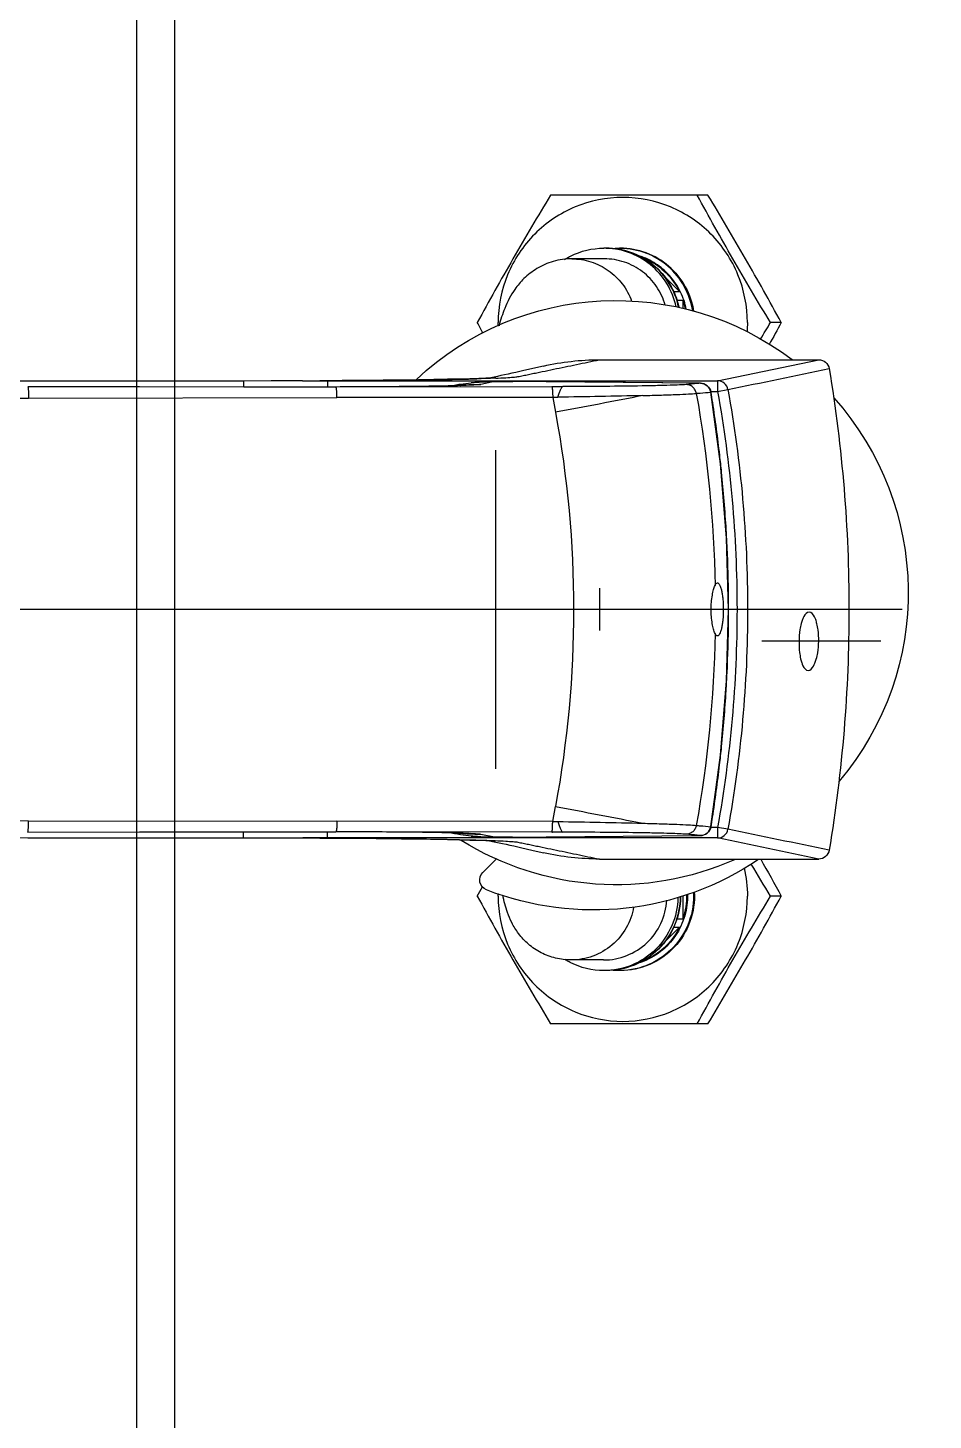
# Model space of a CAD drawing. Header units: millimetres. Extents: x 18456 to 179493, y -203649 to 469211.
# Drawn here: x 120979.4 to 121064.6, y 45049.8 to 45180.8 of the extents above; entities that cross this region are included whole.
import ezdxf

# ---------------------------------------------------------------- set-up
doc = ezdxf.new("R2010")
doc.units = ezdxf.units.MM
doc.layers.add('X-평면도(기본형)$0$FUR', color=6, linetype='Continuous', true_color=0xff00ff)

# ---------------------------------------------------------------- blocks, each defined once
blk = doc.blocks.new('X-평면도(기본형)$0$A$C5FEA68FE')
at = {"layer": 'X-평면도(기본형)$0$FUR', "color": 8, "true_color": 0x808080}
for p, q in [((55.20354140800191, 38.99999999976717), (70.0208471933147, 38.99999999976717)), ((60.88600414560642, 32.92193365364801), (60.33547622495098, 32.36930280574597)), ((61.13550986751216, 32.92193365364801), (60.88600414560642, 32.92193365364801)), ((63.45760500972392, 33.99999999976717), (63.53085141110932, 33.99999999976717)), ((64.97678827733034, 32.99999999976717), (68.02723927353509, 32.99999999976717)), ((59.66536522633396, 31.6966320918873), (57.88939792383462, 29.91388088278472)), ((57.5625799690024, 29.12073100579437), (57.5625799690024, 28.31612816231791)), ((58.15243363584159, 29.12073100579437), (57.5625799690024, 29.12073100579437)), ((58.46953258570284, 29.91388088278472), (57.88939792383462, 29.91388088278472)), ((48.30441345501458, 26.99999999976717), (49.31542007095413, 26.99999999976717)), ((65.42893218202516, 23.49999999976717), (44.77708831732161, 23.49999999976717)), ((54.30214554740814, 21.5178516638116), (44.7770883484045, 23.49999999976717)), ((70.69570401980309, 22.90228084893897), (71.41724136425182, 22.73684106109431)), ((71.41724136425182, 22.73684106109431), (72.10012944525806, 22.58102665340994)), ((72.10012944525806, 22.58102665340994), (72.52374576980947, 22.48483383853454)), ((72.52374576980947, 22.48483383853454), (72.92427712725475, 22.3943368854234)), ((72.92427712725475, 22.3943368854234), (73.30552548845299, 22.30872484040447)), ((73.30552548845299, 22.30872484040447), (73.67137050104793, 22.22714858513791)), ((91.03444152552402, 21.5178517260938), (54.30214554740814, 21.5178516638116)), ((54.30214739905205, 21.51785129413474), (54.30214739905205, 20.51801654242445)), ((55.90799089364009, 21.28651612770045), (73.58868852182059, 21.43878653110005)), ((55.91666128882207, 21.28638936777133), (74.06702995672822, 21.44260420417413)), ((73.5971717936336, 21.43865815311437), (73.58868852182059, 21.43878653110005)), ((73.67137050104793, 22.22714858513791), (74.02534768724581, 22.14881088316906)), ((74.02534768724581, 22.14881088316906), (74.3680951888091, 22.07354930543806)), ((74.3680951888091, 22.07354930543806), (74.6967320498079, 22.00201513164211)), ((74.6967320498079, 22.00201513164211), (75.01180442655459, 21.93415770179126)), ((75.01180442655459, 21.93415770179126), (75.3227486910182, 21.86796372244135)), ((75.2948574409238, 21.44967197068036), (75.2904803827405, 21.44982746476308)), ((75.29485690855654, 21.44967208110029), (76.59126272401772, 21.18025415029842)), ((78.48804283241043, 21.07224906224292), (78.48288072930882, 21.07253261009464)), ((78.48288072930882, 21.07253261009464), (78.51300017134054, 21.07110512751387)), ((78.51300017134054, 21.07110512751387), (78.6030196636566, 21.06738512939773)), ((78.6030196636566, 21.06738512939773), (78.75106364814565, 21.06210573099088)), ((89.63895521854283, 21.53218859591288), (91.74349252483808, 21.51985132374102)), ((91.03433266363572, 21.51785172580276), (91.03432761394652, 20.93319122353569)), ((93.39154462545412, 21.51274138619192), (91.74349252483808, 21.51985132374102)), ((98.92613634554436, 21.49743743269937), (98.9263511779136, 20.92568649124587)), ((54.30214739905205, 20.51801654230803), (53.32187531481031, 20.69457427994348)), ((54.95327376271598, 20.51801654242445), (54.30214934580727, 20.51801654242445)), ((54.94610621355241, 20.45915186381899), (54.92954410763923, 20.44962006929563)), ((69.82278449001024, 19.96525110001676), (69.3506543172407, 19.97105092689162)), ((69.82162769394927, 19.95926457887981), (69.56278474460123, 18.55459058354609)), ((69.82162769394927, 19.95926457887981), (90.13798142474843, 19.93879961973289)), ((69.84753866354004, 20.96378485986497), (69.91141463373788, 20.9636943791993)), ((69.84881150291767, 20.96529917814769), (69.91141749714734, 20.96524992299965)), ((69.91141463373788, 20.9636943791993), (90.22666509711416, 20.93397227453534)), ((119.1778223592555, 19.88926335371798), (90.13798142474843, 19.93879961973289)), ((141.402483519807, 19.85504597384715), (119.1778223592555, 19.88926335371798)), ((75.18391817080555, -15), (75.18391817080555, 15)), ((65.4289321876131, 2), (65.4289321876131, -2)), ((38.92893218738027, -2.999999999476131), (50.13053805957315, -3.000000000698492)), ((69.82162769394927, -19.95926457928726), (69.56278474460123, -18.55459058389533)), ((53.32187531481031, -20.69457428017631), (54.30214739905205, -20.51801654277369)), ((54.30214739905205, -20.51801654277369), (54.30214739905205, -21.51785129448399)), ((54.3021477383445, -20.51801654277369), (54.92954534722958, -20.51801654277369)), ((54.94610768981511, -20.4591516056098), (54.92954534722958, -20.44961877679452)), ((69.82278449001024, -19.965251100366), (69.3506543172407, -19.97105092729907)), ((69.82162769394927, -19.95926457928726), (90.13798142474843, -19.93879962008214)), ((69.84753866354004, -20.96378486033063), (90.22666509711416, -20.93397227488458)), ((69.91142895963276, -20.96524990943726), (69.84881150291767, -20.96529917849693)), ((119.1778223592555, -19.88926335406723), (90.13798142474843, -19.93879962008214)), ((91.03433266363572, -21.517851726152), (91.03428693173919, -20.9331912631751)), ((98.92613564763451, -21.49743743648287), (98.9263414668385, -20.92568647058215)), ((141.402483519807, -19.8550459741964), (119.1778223592555, -19.88926335406723)), ((44.7770883484045, -23.50000000023283), (54.30214466672624, -21.51785166433547)), ((54.30214466672624, -21.51785166433547), (91.03444152552402, -21.51785172650125)), ((73.49013263965026, -22.2674859308172), (73.11706872633658, -22.35097282973584)), ((73.84968874545302, -22.18761059816461), (73.49013263965026, -22.2674859308172)), ((73.5971717936336, -21.43865815363824), (73.58868852135492, -21.4387865315075)), ((74.19826865143841, -22.1107642527204), (73.84968874545302, -22.18761059816461)), ((74.53436061990215, -22.03727253363468), (74.19826865143841, -22.1107642527204)), ((74.8555511131417, -21.96771255577914), (74.53436061990215, -22.03727253363468)), ((75.16693324944936, -21.90104024973698), (74.8555511131417, -21.96771255577914)), ((75.47947543830378, -21.83486291312147), (75.16693324944936, -21.90104024973698)), ((75.38878779293736, -21.75909315911122), (75.22258919262094, -21.76554712082725)), ((75.2948245225125, -21.44967191456817), (75.29044712893665, -21.44982731516939)), ((75.29485690855654, -21.44967208150774), (76.59126272401772, -21.18025415070588)), ((75.3080333888065, -21.44972349237651), (75.29485744104022, -21.44967197091319)), ((75.7730922709452, -21.77334579441231), (75.47947543830378, -21.83486291312147)), ((93.35928454023087, -21.5128607704537), (91.74349252483808, -21.51985132409027)), ((65.42893218202516, -23.50000000023283), (44.77708832814824, -23.50000000023283)), ((72.31501227122499, -22.53217894642148), (71.65131432272028, -22.68334414041601)), ((72.72667496855138, -22.43892022490036), (72.31501227122499, -22.53217894642148)), ((73.11706872633658, -22.35097282973584), (72.72667496855138, -22.43892022490036)), ((76.40109069272876, -24.76074073847849), (75.08892654144438, -23.4485765871359)), ((48.30441345501458, -27.00000000023283), (49.31542007095413, -27.00000000023283)), ((57.5625799690024, -26.96448168059578), (57.5625799690024, -29.12073100626003)), ((58.15375241794391, -29.12073100626003), (57.5625799690024, -29.12073100626003)), ((57.88939792383462, -29.91388088319218), (59.66401034564478, -31.69527203618782)), ((58.46820585662499, -29.91388088319218), (57.88939792383462, -29.91388088319218)), ((60.33919735532254, -32.37303815060295), (60.88600414560642, -32.92193365399726)), ((61.13564524293179, -32.92193365399726), (60.88600414560642, -32.92193365399726)), ((63.45760500972392, -34.00000000023283), (63.53085141110932, -34.00000000023283)), ((65.04116618394619, -33.00000000023283), (68.09161718003452, -33.00000000023283)), ((55.20354140800191, -39.00000000023283), (70.02084720210405, -39.00000000023283))]:
    blk.add_line(p, q, dxfattribs=at)
at = {"layer": 'X-평면도(기본형)$0$FUR', "color": 1, "true_color": 0xff0000}
blk.add_line((36.92893218767131, 0), (203.7941483423347, 0), dxfattribs=at)
at = {"layer": 'X-평면도(기본형)$0$FUR', "color": 8, "true_color": 0x808080}
for points in [[(74.06702995672822, 21.44260420417413), (74.77020278462442, 21.44718085980276), (75.290448274347, 21.44982732000062)], [(75.19360820471775, 21.80452488677111), (75.20583215664374, 21.80363495252095), (75.34307334054029, 21.79487056343351), (75.64308409270598, 21.77902583323885), (76.12707515183138, 21.7578803311917), (76.7893333841348, 21.73367086646613), (77.61185294843744, 21.70819385617506), (78.58951293770224, 21.68235538096633), (79.7233971292153, 21.65673429984599), (81.01401335105766, 21.63180730544263), (82.45844749483513, 21.60801476752385), (84.05089469382074, 21.58577491884353), (85.78357763623353, 21.56548690039199), (87.64889002515702, 21.54751169559313), (89.63895521854283, 21.53218859591288)], [(75.2904803827405, 21.44982746476308), (75.93884537793929, 21.44211368192919), (76.82293815311277, 21.39802053291351), (77.50493343832204, 21.33792662248015)], [(75.3227486910182, 21.86796372244135), (75.63315458665602, 21.8025679429993), (75.7730922709452, 21.77334579400485)], [(78.75106364814565, 21.06210573099088), (78.95641520433128, 21.05576964700595), (79.06198365124874, 21.05282082629856)], [(93.39154514711117, 21.51274676970206), (96.31626743712695, 21.50154382054461), (98.9261363420519, 21.49743742804276)], [(98.92613634554436, 21.49743743269937), (119.2419919015374, 21.49401520204265), (141.8974572304287, 21.48059069260489), (166.4289323901176, 21.47181804472348)], [(53.27520953241037, -2.91038304567337e-10), (53.45380041573662, 6.711645364062861), (54.01683866034728, 13.69019797816873), (54.92945165652782, 20.44899017899297)], [(90.22650242532836, 20.93397044733865), (98.89190228830557, 20.92561184981605), (108.7099248906015, 20.94688482402125), (119.2353804925224, 20.96346550714225)], [(54.92945135594346, -20.44898832269246), (54.01901704823831, -13.71030997601338), (53.45487677614437, -6.731866994989105), (53.27520953241037, -4.889443516731262e-08)], [(119.2353804925224, -20.96346550749149), (108.7099248906015, -20.9468848243705), (98.89190228830557, -20.92561185028171), (90.22650242532836, -20.9339704476879)], [(75.29044540983159, -21.44982730748598), (74.78801476495573, -21.44728159671649), (74.08435060764896, -21.4427314036875), (55.90811697760364, -21.28651721403003)], [(91.74349252483808, -21.51985132409027), (89.63895521854283, -21.53218859626213), (87.64889002515702, -21.54751169600058), (85.78357763623353, -21.56548690085765), (84.05089469382074, -21.58577491919277), (82.45844749483513, -21.6080147678731), (81.01401335105766, -21.63180730579188), (79.7233971292153, -21.65673430019524), (78.58951293770224, -21.68235538143199), (77.61185294843744, -21.70819385658251), (76.7893333841348, -21.73367086693179), (76.12707515183138, -21.75788033159915), (75.64308409270598, -21.77902583358809), (75.34307334054029, -21.79487056378275), (75.2310896529234, -21.80188109807204)], [(77.50493343605194, -21.33792662300402), (76.84168310830137, -21.39667128247675), (75.95746537670493, -21.44158233841881), (75.29047783074202, -21.44982745393645)], [(98.9261356475181, -21.49743743648287), (96.10207908123266, -21.50224296777742), (93.32982354721753, -21.51296914037084)], [(166.4289326718426, -21.47181778820232), (141.8774584489292, -21.48060172778787), (119.221989108948, -21.49402547499631), (98.92613564763451, -21.49743743648287)], [(71.65131432272028, -22.68334414041601), (70.92985924280947, -22.84850235807244), (70.69570401980309, -22.90228084928822)]]:
    blk.add_lwpolyline(points, dxfattribs=at)
for centre, radius, start, end in [((63.80515062721679, 27.01726740499726), 6.5868429227, 116.3068518492548, 153.9115912472634), ((63.7019001818262, 27.04763825412374), 6.5524011931, 108.0808743407846, 110.0124707826223), ((63.53086624434218, 27.12358603591565), 6.8764139639, 90.0001235937405, 90.60075549028699), ((63.53062717150897, 27.05173653573729), 6.948263467699999, 87.49553580283738, 89.99815090637473), ((63.52859116095351, 27.00467918149661), 6.9953648418, 84.77927439881611, 87.49571771691814), ((65.0080090672127, 27.04623198410263), 6.953768083099999, 63.25883720711608, 89.99202278925567), ((65.01021954894532, 27.04925178299891), 6.9500766539, 59.90094278929725, 63.26390948793008), ((65.01013489591423, 27.04964873410063), 6.9497756864, 57.89548803681486, 59.89869781325754), ((63.85355339001399, 1.575378797308076), 27.5, 46.85977425027328, 127.1046288163333), ((63.84466976951808, 26.99881058186293), 6.6307766172, 161.3364192949884, 168.9696278342103), ((359.832365472219, 196.9818673574482), 354.8851928701, 208.6186136740452, 209.0013199521862), ((-285.873786419048, -175.4910954075167), 391.6049640475, 30.87086590433372, 31.13658679997298), ((63.29671435290948, 27.00086465734057), 11.8061556248, 180.0041962174338, 184.2704013720978), ((63.1890501260059, 27.00013526971452), 11.7649601235, 358.4193186997163, 359.9993412302556), ((-260.5237420411431, 211.1911511273938), 384.4406877906, 331.2052857501489, 331.3724080865651), ((181.0633854575572, -0.005922884563915431), 139.134453396, 170.6227781309244, 179.9975609454497), ((65.420946358121, -0.06957300391513854), 23.5695743565, 77.06800864825512, 89.98058709122841), ((55.91658262815326, 20.28915344073903), 0.9999940367, 90.49052359795941, 169.9511546869723), ((77.08970528672216, -386.053937086137), 407.5075618501, 90.25235744937069, 90.49105807317873), ((79.26995963405352, 123.8410689659067), 102.1557305273, 267.7078852501427, 267.8226547134119), ((75.37855121545726, 1.466365631844383), 19.9834816006, 88.34539123439758, 90.23996389334519), ((81.25527521042386, 178.4854280204745), 156.8360918724, 267.8563390815625, 268.2873552732995), ((75.36639934073901, 1.058782247127965), 20.391245924, 86.14707337076791, 88.3443288401371), ((76.79522869421635, 2.068540418928023), 19.1128020895, 87.28004760088798, 90.61145455307768), ((75.34924987552222, 0.7843845506431535), 20.666175844, 85.65543113858936, 86.1507540925693), ((75.33320521452697, 0.5829099527327344), 20.8682869726, 84.02651886426855, 85.65341046050425), ((75.27403244795278, 0.01329374342458323), 21.4409682665, 81.32094636626611, 84.02766108109482), ((79.55300134624122, 63.94413660489954), 42.885362394, 267.3259484039584, 267.500161255921), ((76.79156806785613, 1.987685157044325), 19.193739974, 84.92614202555426, 87.28058619834844), ((76.78782344784122, 1.94480031094281), 19.2367879504, 83.21227545359595, 84.92632901775754), ((75.27150138875004, -0.004284311551600695), 21.4587269733, 79.79793385761882, 81.3213480535838), ((75.27369101293152, 0.007955631241202354), 21.4462927267, 79.02099209743366, 79.79789929397455), ((90.8898272041115, -587.3116848424543), 608.8295547849, 89.76760020855616, 89.98641478362899), ((63.85355339001399, 1.575378797308076), 27.5, 138.2092845251463, 220.1640361666246), ((168.2788817354012, -0.00584474706556648), 116.8060088049, 169.7920880511167, 179.9971330280947), ((168.2733694281196, -0.005365579156205058), 115.804353203, 169.7918568676245, 179.9973453075729), ((171.880411731021, -0.07987683708779514), 117.3678815856, 169.9849078336079, 178.8587284247975), ((183.2712529074051, -0.315335946099367), 129.9958341553, 170.8041992598225, 171.2465916409855), ((55.90066232334357, 20.29164419951849), 0.9838834066, 169.9322082654501, 170.7976995339942), ((78.67909042345127, 698.1358018601313), 678.2289485708001, 268.533694125087, 269.2119165619338), ((210.2371050572256, 777.0886932666181), 771.4682232662, 258.8705849657276, 259.4935493651901), ((182.7401418064255, -0.2363185320864432), 129.4588841787, 171.2453840244237, 173.4591565892943), ((170.7427587940474, -0.1384363744873554), 102.892256185, 169.5326177568863, 179.9229113768451), ((182.0963526794221, -0.1595273005659692), 128.8105381687, 173.460471631112, 174.17204914664), ((181.3754597303341, -0.08946021919837222), 128.0862566275, 174.1704854364762, 176.6253617986389), ((180.5972902850481, -0.03950716269901022), 127.3064961452, 176.6271889960156, 177.3662241484966), ((179.8767427689163, -0.009213069395627826), 126.5853177377, 177.3649348783741, 179.5368567407509), ((179.1913221627474, -0.0001901881769299507), 125.8998466381, 179.5384414262481, 179.999913472042), ((181.0564186588163, 0.005351354018785059), 139.1274865742, 180.00220380656, 189.3774571259442), ((168.286426776147, 0.006518947891891003), 116.8135528877, 180.0031974756883, 190.207579816577), ((168.2878279896104, 0.006648413720540702), 115.8188118309, 180.0032889828811, 190.2074999350415), ((179.2026795029524, 0.0002334218006581068), 125.9112039783, 180.0001062414581, 180.5100721445836), ((179.9104156072135, 0.01009636424714699), 126.6189998908, 180.5116839932268, 182.7171735234714), ((170.742758793931, 0.1384363741381094), 102.892256185, 180.0770886231549, 190.4673822431137), ((171.8803377862205, 0.07986900582909584), 117.3678103957, 181.1410562114378, 190.0150947402735), ((180.6383921194356, 0.04170762124704197), 127.347656539, 182.7158531862551, 183.4566165901006), ((181.3972861041548, 0.09135787910781801), 128.1081635033, 183.4583179660521, 185.839376936089), ((182.1080643926398, 0.1607822714140639), 128.8223168586, 185.837931251276, 186.5925921233281), ((182.7608738249401, 0.2391311654355377), 129.4798048333, 186.5938676963568, 188.7997713574821), ((183.2827846810105, 0.3171718160156161), 130.0075111073, 188.7985722367506, 189.195787253318), ((210.2371050572256, -777.0886932669673), 771.4682232662, 100.5064506348099, 101.1294150342724), ((55.90066300681792, -20.29164239135571), 0.9838829405, 189.2022835226948, 190.0677237057959), ((55.91658353083767, -20.28915171616245), 0.9999937722, 190.0487714626431, 269.471122297647), ((78.67909042350948, -698.1358018624014), 678.2289485727, 90.78808343806614, 91.46630587491303), ((63.85355339001399, 1.575378797308076), 27.5, 246.0791984993723, 302.0031403226262), ((77.18400899460539, 400.589895679208), 422.0437958924, 269.5130526497806, 269.7435318234517), ((75.37862593820319, -1.483911595656537), 19.9659366924, 269.7974217967148, 271.4502648126969), ((81.37166364950826, -181.8977884105989), 160.2504181597, 91.68597423866484, 92.13960889979099), ((75.37446782871848, -1.288614152756054), 20.1612768296, 271.4480309799071, 271.7420780581523), ((75.36548822140321, -1.040089219866786), 20.4099599274, 271.7460649668906, 273.9365223640928), ((76.79522869421635, -2.068540419451892), 19.1128020893, 269.3885454469223, 272.7199523991121), ((75.34950258320896, -0.7880446593626402), 20.6625073227, 273.9327643527851, 274.2996353645298), ((75.33355705131544, -0.5866693692514673), 20.8645113543, 274.3018406653059, 275.9735945732857), ((75.27459456742508, -0.01968626526650041), 21.4345519546, 275.9726224301374, 278.6684460947224), ((79.55300134804565, -63.94413664657623), 42.8853624353, 92.49983874407901, 92.6740515960416), ((76.79157917003613, -1.987861177767627), 19.193563625, 272.719405624949, 275.0607132643834), ((76.7878354875138, -1.944909234589431), 19.2366783676, 275.0605352759982, 276.7877377490814), ((75.2697278446285, 0.01361572940368205), 21.4682070379, 278.6678909002742, 280.2023231121772), ((75.27053548640106, 0.009157171240076423), 21.4636759232, 280.2023093612933, 280.9785767677002), ((90.90119196055457, 580.5730391052784), 602.0909066199, 270.0126558170315, 270.2311126371026), ((352.8483943395549, -193.1773018940585), 346.9321719843, 150.7204099134032, 151.380492846101), ((65.97487373364856, -0.5459415461518802), 27.75, 235.9538953461014, 291.3049192608692), ((65.420946358121, 0.0695730033912696), 23.5695743565, 270.0194129087716, 282.9319913517449), ((-272.7188546276884, 167.5551270226133), 376.2416398161, 328.8619721921321, 329.398084970026), ((63.34919183142483, -27.00426350033376), 11.858633838, 167.1238963995573, 179.9794006159269), ((75.69398391153663, -25.46784751967061), 1, 291.304919260869, 45.00000000029507), ((-262.7667038928485, -212.4181137143169), 386.9973085383, 28.62793739076293, 28.77508625042731), ((63.88659215474036, -26.99244804587215), 6.6725346371, 178.7519194529422, 198.6001442490676), ((63.19590900093317, -27.00007860269397), 11.7581012481, 0.000383020867002627, 1.194720838636216), ((63.80515062721679, -27.01726740540471), 6.5868429227, 206.0884087527367, 243.6931481507453), ((63.70187165145762, -27.04772207950009), 6.5523126527, 250.0095490856685, 251.9191353283027), ((63.53086624434218, -27.1235860362649), 6.8764139639, 269.399244509713, 269.9998764062595), ((63.53062716522254, -27.05174754688051), 6.948252457000001, 270.001849146986, 272.5045935174034), ((63.52859221055405, -27.00470942456741), 6.9953345712, 272.504408976042, 275.2178519438741), ((65.00806514255237, -27.04642066609813), 6.9535793939, 270.0075153792283, 297.2326883544544), ((65.01128663180862, -27.05118703481276), 6.9478672144, 297.227053592151, 300.0994474755972), ((65.01090559671866, -27.05094291036949), 6.9482695131, 300.1011562699234, 301.9090658963691)]:
    blk.add_arc(centre, radius, start, end, dxfattribs=at)
at = {"layer": 'X-평면도(기본형)$0$FUR', "color": 8, "ltscale": 1.5, "true_color": 0x808080}
for points, knots in [([(105.4289321865072, 275.7336242783349), (105.4289321873221, 55.93236158159561), (105.428932188137, -122.2540659229271), (105.4289321883698, -219.8012626967393), (105.4289321886608, -275.7336242783349)], [0, 0, 0, 358.3728550090163, 358.3728550090163, 470.8653741537995, 470.8653741537995, 470.8653741537995]), ([(108.9644660562044, -275.7336242771707), (108.9644660605118, -219.9184200568125), (108.9644660647609, -122.4883806442376), (108.9644660784397, 55.81520422035828), (108.9644660920603, 275.7336242770543)], [-112.2564777847499, -112.2564777847499, -112.2564777847499, 0, 0, 358.6071697291045, 358.6071697291045, 358.6071697291045])]:
    blk.add_open_spline(points, degree=2, knots=knots, dxfattribs=at)
at = {"layer": 'X-평면도(기본형)$0$FUR', "color": 8, "true_color": 0x808080}
for points, knots in [([(48.30441345501458, 26.99999999976717), (49.4024325190112, 29.01146745728329), (51.64954029454384, 33.04217880580109), (54.00275383220287, 37.01185257872567), (55.20354141684948, 38.99999999976717)], [0, 0, 0, 0, 0.4966424798, 1, 1, 1, 1]), ([(49.31542007095413, 26.99999999976717), (50.51620309072314, 28.98818354977993), (52.86935299384641, 32.95785994990729), (55.1163951906492, 36.98857300623786), (56.21436547191115, 38.99999999976717)], [0, 0, 0, 0, 0.503367019, 1, 1, 1, 1]), ([(51.49055875983322, 26.99999999976717), (51.49055875983322, 28.53145339456387), (52.10059145244304, 31.62609933398198), (54.70824595470913, 35.5403106182348), (58.61347906163428, 38.16283479018603), (63.22228450432885, 39.08314311201684), (67.83108994690701, 38.16283479018603), (71.73632305383217, 35.5403106182348), (74.34397755615646, 31.62609933398198), (74.95401024870807, 28.53145339456387), (74.95401024870807, 26.99999999976717)], [0, 0, 0, 0, 0.1252216188, 0.250312042, 0.3752206202, 0.5, 0.6247793798, 0.749687958, 0.8747783812000001, 1, 1, 1, 1]), ([(70.02084720210405, 38.99999999976717), (71.22163517592708, 37.01185194030404), (73.57484868675238, 33.04217815271113), (75.8219564500032, 29.01146679971134), (76.91997515503317, 26.99999999976717)], [0, 0, 0, 0, 0.5033576824, 1, 1, 1, 1]), ([(63.45760500972392, 33.99999999976717), (62.63404964830261, 33.99999999976717), (60.9716509138234, 33.70121278741863), (58.8022892785375, 32.41229140898213), (57.21435999445384, 30.44910008501029), (56.67658827564446, 28.84571043180767), (56.5555284381262, 28.02925913687795)], [0, 0, 0, 0, 0.2497431568, 0.4996028726, 0.7497042459000001, 1, 1, 1, 1]), ([(56.56296327611199, 28.04828820511466), (56.68584879080299, 28.86300593061605), (57.22604104905622, 30.46202142030234), (58.81351788301254, 32.4183896399918), (60.97831400932046, 33.7024866574211), (62.63630992063554, 33.99999999976717), (63.45760500972392, 33.99999999976717)], [0, 0, 0, 0, 0.2504281431, 0.50057722, 0.7503736727, 1, 1, 1, 1]), ([(56.63963803753722, 28.07077167334501), (56.76396264525829, 28.87736181088258), (57.30127350590192, 30.45963900862262), (58.86946006101789, 32.39963766181609), (61.00626938743517, 33.68237562460126), (62.6452333148336, 33.99109336093534), (63.4587672559428, 33.99962201161543)], [0, 0, 0, 0, 0.2504203329, 0.500564191, 0.7503580394, 1, 1, 1, 1]), ([(57.24470232933527, 28.24424314382486), (57.35102419072064, 28.80062711203936), (57.70910808141343, 29.89059425308369), (58.64312875003088, 31.3304088106961), (59.91212403104873, 32.483631061099), (60.92873527255142, 33.01108052476775), (61.45950687740697, 33.20439337857533)], [0, 0, 0, 0, 0.2503273164, 0.5004629040999999, 0.7503676387, 1, 1, 1, 1]), ([(64.79091349244118, 33.99999999976717), (63.99990488990443, 33.99999999976717), (62.40495133324293, 33.72709414170822), (60.29631313635036, 32.54454263544176), (58.70112531352788, 30.72781927557662), (58.10315205354709, 29.22407134936657), (57.93912996235304, 28.45027159526944)], [0, 0, 0, 0, 0.2500120057, 0.4999902274, 0.7499930497, 1, 1, 1, 1]), ([(57.96982444473542, 28.45469031459652), (58.13327495113481, 29.22753206454217), (58.72848594922107, 30.72884147881996), (60.31583963742014, 32.544229424675), (62.41482921282295, 33.72697157820221), (64.00341006094823, 33.99999999976717), (64.79091349244118, 33.99999999976717)], [0, 0, 0, 0, 0.2504175583, 0.5005559272, 0.750353901, 1, 1, 1, 1]), ([(58.19466614670819, 28.48637709801551), (58.36111800494837, 29.25584755209275), (58.96028324734652, 30.74944352568127), (60.54729175550165, 32.55389815510716), (62.64098905824358, 33.72884628461907), (64.22412671503844, 33.99999999976717), (65.00897723063827, 33.99999999976717)], [0, 0, 0, 0, 0.2504166349, 0.5005541579, 0.7503523456, 1, 1, 1, 1]), ([(59.22689123434247, 28.63862419681391), (59.40205561445327, 29.25816313631367), (59.95697350474074, 30.44861305074301), (61.30927939101821, 31.87015958724078), (63.04098750662524, 32.78872846200829), (64.33485835010651, 32.99999999976717), (64.97678827733034, 32.99999999976717)], [0, 0, 0, 0, 0.2504030877, 0.5005260237, 0.7503340922, 1, 1, 1, 1]), ([(68.02723927353509, 32.99999999976717), (67.41797677084105, 32.99999999976717), (66.19089146342594, 32.81001111643855), (64.528883377905, 31.98112095659599), (63.19307826214936, 30.68852574890479), (62.60304747102782, 29.5935350030195), (62.39826569374418, 29.01794953289209)], [0, 0, 0, 0, 0.2496910309, 0.4995133421, 0.7496260079000001, 1, 1, 1, 1]), ([(68.02723927353509, 32.99999999976717), (68.61289915733505, 32.99999999976717), (69.76888543431414, 32.83731825259747), (71.30923264904413, 32.16207010403741), (72.5143281132332, 31.21985085430788), (73.56462974625174, 29.96554460132029), (74.34186697204132, 28.44962347834371), (74.7208581957384, 27.25734305981314), (74.87249906343641, 26.70398573961575)], [0, 0, 0, 0, 0.1748121663, 0.3431245841, 0.496397977, 0.627179154, 0.8287401284999999, 1, 1, 1, 1]), ([(44.77708831732161, 23.49999999976717), (44.54712538840249, 23.49999999796273), (44.07183127413737, 23.33147587627172), (43.82564991322579, 22.8905990931089), (43.78818375524133, 22.66377316706348)], [0, 0, 0, 0, 0.5000691221, 1, 1, 1, 1]), ([(75.18431480182335, 21.76707234652713), (74.86292603833135, 21.77994368039072), (74.30611240270082, 21.8045508665964), (73.60788463335484, 21.8494420273928), (73.14632104733028, 21.89182059280574), (72.8427306561498, 21.96018342813477), (72.59500670392299, 22.01049835281447), (72.26138450863073, 22.08016570738982), (71.83824708685279, 22.16805623850087), (71.32393407105701, 22.2749176673824), (70.62378800153965, 22.42031591536943), (69.37389407475712, 22.68028086220147), (67.58221704454627, 23.05243718379643), (66.1448639742448, 23.35121567669557), (65.42893218743848, 23.49999999976717)], [0, 0, 0, 0, 0.0972290657, 0.1684270037, 0.2116249492, 0.2370422756, 0.2624085932, 0.2880525946, 0.3400614228, 0.3930497072, 0.4468415121, 0.5562212961, 0.7789601815999999, 1, 1, 1, 1]), ([(53.32187531481031, 20.69457427994348), (53.36219769343734, 20.91817632241873), (53.60735372483032, 21.35019739787094), (54.07549993833527, 21.51749140839092), (54.30214739905205, 21.51785129413474)], [0, 0, 0, 0, 0.5006179234, 1, 1, 1, 1]), ([(54.94610725773964, 20.45915175252594), (54.98492081905715, 20.68338200281141), (55.22457460215082, 21.11709661979694), (55.69127163285157, 21.28829059842974), (55.91666399053065, 21.28898111276794)], [0, 0, 0, 0, 0.502396795, 1, 1, 1, 1]), ([(55.9168724095216, 21.2889819983393), (56.01951647375245, 21.27820082561811), (56.46786761103431, 21.23277643497568), (56.9167763593141, 21.19299520214554), (57.26301630074158, 21.164209032082)], [0, 0, 0, 0, 0.229025322, 1, 1, 1, 1]), ([(56.30018319265218, 20.33146110794041), (56.31892380223144, 20.4420873693889), (56.39581644174177, 20.66506696736906), (56.61881983705098, 20.94255851523485), (56.92345480713993, 21.12274618144147), (57.15280323085608, 21.16377103037667), (57.26272645173594, 21.16420792287681)], [0, 0, 0, 0, 0.2446756735, 0.5035539161, 0.7602925714000001, 1, 1, 1, 1]), ([(57.26297609403264, 21.16420888213906), (57.46487977565266, 21.14739038160769), (57.96931758022401, 21.1209780194913), (58.86873065284453, 21.08800011256244), (60.04348526732065, 21.05781157372985), (62.07325684733223, 21.01879577198997), (65.0460326205357, 20.98436321876943), (67.54128357570153, 20.97058736690087), (68.87912504270207, 20.96668441110523)], [0, 0, 0, 0, 0.0523118195, 0.1303876929, 0.2323931945, 0.3557218987, 0.6545696086, 1, 1, 1, 1]), ([(91.0336062804563, 21.51779907790478), (88.29057309345808, 21.53218021593057), (83.4683416695334, 21.57404297834728), (78.64636019122554, 21.65691237058491), (76.56794028490549, 21.71939660713542)], [0, 0, 0, 0, 0.5688150967, 1, 1, 1, 1]), ([(76.59126272401772, 21.18025415029842), (76.63569719332736, 21.17160819040146), (76.7484178225277, 21.15774286771193), (77.0685001014499, 21.12914900761098), (77.34444101591362, 21.11518548952881), (77.55222492333269, 21.1054718105006)], [0, 0, 0, 0, 0.140834935, 0.3528471543, 1, 1, 1, 1]), ([(77.68248869513627, 21.09958630870096), (77.78154255443951, 21.09525744331768), (78.24123261735076, 21.07663506729295), (78.70109776884783, 21.0626077814959), (79.06188151880633, 21.05282383260783)], [0, 0, 0, 0, 0.2155096542, 1, 1, 1, 1]), ([(79.06188151880633, 21.05282383260783), (80.67153948982013, 21.00917216751259), (84.39325184730114, 20.9567770002177), (88.1150549830054, 20.93843136192299), (90.22666509711416, 20.93397227453534)], [0, 0, 0, 0, 0.432645981, 1, 1, 1, 1]), ([(56.30103474290809, 20.33622897171881), (56.17869169201003, 20.34586125070928), (55.72659230453428, 20.38241572922561), (55.27479370014044, 20.42290609457996), (54.94561867613811, 20.4562051469693)], [0, 0, 0, 0, 0.2705643065, 1, 1, 1, 1]), ([(61.32373105204897, 20.12917961378116), (60.73990296840202, 20.14465730404481), (59.67333053960465, 20.1750094180461), (58.23962651885813, 20.22385099867824), (57.14879555260995, 20.2728258142015), (56.54069698200328, 20.30933457252104), (56.30019405932399, 20.33167455112562)], [0, 0, 0, 0, 0.348463936, 0.6366332121, 0.8558859822, 1, 1, 1, 1]), ([(69.35088340862421, 19.97100520960521), (69.29616451472975, 20.09382714040112), (69.20411369315116, 20.32633638411062), (69.10524245805573, 20.60217717243358), (69.03031186544104, 20.78507803729735), (68.9779883629526, 20.89012496289797), (68.92107228655368, 20.96366918168496), (68.87908605561825, 20.9666794743971)], [0, 0, 0, 0, 0.3616178962, 0.6707683872, 0.7921434340000001, 0.8867916732, 1, 1, 1, 1]), ([(69.88448622723809, 20.91609505692031), (69.87192341615446, 20.86977623740677), (69.85533680132357, 20.7482810440124), (69.8288201856194, 20.43137900240254), (69.82301550114062, 20.16068904206622), (69.8227297529229, 19.96446838410338)], [0, 0, 0, 0, 0.1507807924, 0.3835185902, 1, 1, 1, 1]), ([(69.91134707565652, 20.96524960990064), (69.90520097070839, 20.96519237861503), (69.89236533333315, 20.94523621781264), (69.88788715441478, 20.92863420391222), (69.88448622723809, 20.91609505692031)], [0, 0, 0, 0, 0.321151487, 1, 1, 1, 1]), ([(90.13798148540081, 19.93397347384598), (90.13817593461135, 20.06123748753453), (90.14148600911722, 20.24645151151344), (90.15235668641981, 20.48174035531702), (90.16311994864373, 20.63199598173378), (90.17535495461198, 20.75355613871943), (90.19034580572043, 20.84838827262865), (90.2029209373286, 20.90034899493912), (90.21783421881264, 20.93377440719632), (90.22650131653063, 20.93397042230936)], [0, 0, 0, 0, 0.3775590713, 0.5491717295, 0.6993354186, 0.8229957941, 0.9155246415999999, 0.9742804409999999, 1, 1, 1, 1]), ([(119.2353814481176, 20.96346549794544), (119.2274023657083, 20.96354277804494), (119.2166200539214, 20.92764954851009), (119.2079877440119, 20.8779637630214), (119.1985533169354, 20.78131346969167), (119.1913727715146, 20.65830997494049), (119.1854381349403, 20.5026604362065), (119.179489276954, 20.24345813214313), (119.1780461247545, 20.0357145924354), (119.1778223592555, 19.88926335191354)], [0, 0, 0, 0, 0.0221525501, 0.0764937015, 0.1629054105, 0.2793779171, 0.423657302, 0.5934219125, 1, 1, 1, 1]), ([(54.30669981910614, 2.500003662891686), (54.26864418841433, 2.500005244393833), (54.17767711152555, 2.446839683514554), (54.08556703233626, 2.293905512604397), (53.99499230762012, 2.064581984304823), (53.91637612000341, 1.757607150706463), (53.84990774822654, 1.383281438669655), (53.78128556272713, 0.7909481649985537), (53.76220767921768, 0.3224377873120829), (53.76220765244216, -2.328306436538696e-10)], [0, 0, 0, 0, 0.04325456389999999, 0.1084485147, 0.2016703509, 0.3225271787, 0.468032678, 0.6335126862, 1, 1, 1, 1]), ([(54.53630845242878, 2.257803771877661), (54.52019162010401, 2.293832325900439), (54.48742755135754, 2.357735202473123), (54.42250877653714, 2.45124341500923), (54.35097671975382, 2.500001822772902), (54.30669981910614, 2.500003662891686)], [0, 0, 0, 0, 0.3419851287, 0.6163569536, 1, 1, 1, 1]), ([(54.90636902535334, -2.328306436538696e-10), (54.90636926412117, 0.4491902110748924), (54.85632218705723, 1.08269606588874), (54.69092906394508, 1.831386543111876), (54.59166457923129, 2.13405484467512), (54.53630845242878, 2.257803771877661)], [0, 0, 0, 0, 0.5861221255, 0.8231080331999999, 1, 1, 1, 1]), ([(44.77799068513559, -3.000000000232831), (44.77260267763631, -2.645065859833267), (44.80088592454558, -2.089930019632448), (44.92006157984724, -1.413061988714617), (45.04509839322418, -0.9904315898311324), (45.21420386544196, -0.5831637016381137), (45.46097273053601, -0.2499774373136461), (45.68142458895454, -0.2499983145971783)], [0, 0, 0, 0, 0.3513685486999999, 0.5469091574, 0.6815270553, 0.7817878934999999, 1, 1, 1, 1]), ([(45.68142458895454, -0.2499983145971783), (45.89802798454184, -0.2500188275007531), (46.14284078875789, -0.5725951888016425), (46.31506364641245, -0.9709446477936581), (46.44605660403613, -1.387569313694257), (46.58114163513528, -2.070132011780515), (46.62512565922225, -2.634624501632061), (46.63086205441505, -3.000000000232831)], [0, 0, 0, 0, 0.2138057678, 0.3118872368, 0.4442331291, 0.63929921, 1, 1, 1, 1]), ([(53.76220765244216, -2.328306436538696e-10), (53.7622076793341, -0.3224164643324912), (53.7812804968562, -0.7909023688989691), (53.84990085900063, -1.383220033836551), (53.91636571660638, -1.757559661928099), (53.99498336430406, -2.064556039287709), (54.08556095371023, -2.293894973525312), (54.17767409264343, -2.44683541363338), (54.26864261721494, -2.500005242822226), (54.30669842014322, -2.500003537803423)], [0, 0, 0, 0, 0.3664633118, 0.5319396459000001, 0.6774554976, 0.7983207871, 0.8915482894, 0.9567452126999999, 1, 1, 1, 1]), ([(54.53734002675628, -2.255523045489099), (54.59246482484741, -2.131584745482542), (54.69161849393276, -1.828985267726239), (54.85641916934401, -1.080989604815841), (54.90636918070959, -0.4484308906830847), (54.90636902535334, -2.328306436538696e-10)], [0, 0, 0, 0, 0.1771863511, 0.414235001, 1, 1, 1, 1]), ([(54.30669842014322, -2.500003537803423), (54.35122923785821, -2.500001542735845), (54.42313961841865, -2.4506742520025), (54.48827669862658, -2.356367589789443), (54.52116821863456, -2.291880733915605), (54.53734002675628, -2.255523045489099)], [0, 0, 0, 0, 0.3831191939, 0.6576504368, 1, 1, 1, 1]), ([(45.76630611793371, -5.750000002793968), (45.54880719375797, -5.749998241313733), (45.29912335664267, -5.432682853192091), (45.1161613605218, -5.034983593504876), (44.97589843551395, -4.616085280023981), (44.83061569620622, -3.93165889341617), (44.78353013721062, -3.364910532312933), (44.77799068513559, -3.000000000232831)], [0, 0, 0, 0, 0.2135387252, 0.3119600109, 0.4451078674, 0.6416924456, 1, 1, 1, 1]), ([(46.63086205441505, -3.000000000232831), (46.63643328705803, -3.35485558048822), (46.61164415883832, -3.907379448937718), (46.50295089831343, -4.581996068533044), (46.38712700153701, -5.002641974133439), (46.22877892054385, -5.411054954514839), (45.98635374451987, -5.75000178499613), (45.76630611793371, -5.750000002793968)], [0, 0, 0, 0, 0.353013819, 0.5471602527, 0.6810939516, 0.7811214323000001, 1, 1, 1, 1]), ([(54.30214739905205, -21.51785129448399), (54.07550018833717, -21.5173587432364), (53.6077028819127, -21.35020147170871), (53.36149740521796, -20.9183014750015), (53.32187531481031, -20.69457428017631)], [0, 0, 0, 0, 0.4993820758, 1, 1, 1, 1]), ([(56.3010347430245, -20.33622897218447), (56.17869169241749, -20.34586125111673), (55.72659230593126, -20.38241572957486), (55.27479370264336, -20.42290609481279), (54.94561867933953, -20.45620514720213)], [0, 0, 0, 0, 0.2705643064, 1, 1, 1, 1]), ([(55.91666394023923, -21.28898111847229), (55.69127158244373, -21.2882906041923), (55.22457455162657, -21.11709662573412), (54.98492076835828, -20.68338200857397), (54.94610720704077, -20.4591517582885)], [0, 0, 0, 0, 0.497603205, 1, 1, 1, 1]), ([(56.30018319265218, -20.33146110828966), (56.31892380223144, -20.44208736979635), (56.39581644174177, -20.66506696783472), (56.61881983705098, -20.9425585155841), (56.92345480713993, -21.12274618179072), (57.15280323085608, -21.16377103078412), (57.26272645173594, -21.16420792340068)], [0, 0, 0, 0, 0.2446756735, 0.5035539161, 0.7602925714000001, 1, 1, 1, 1]), ([(61.32373105204897, -20.12917961418862), (60.73990296840202, -20.14465730439406), (59.67333053960465, -20.17500941839535), (58.23962651885813, -20.2238509990857), (57.14879555260995, -20.27282581460895), (56.54069698200328, -20.30933457287028), (56.30019405932399, -20.33167455147486)], [0, 0, 0, 0, 0.348463936, 0.6366332121, 0.8558859822, 1, 1, 1, 1]), ([(57.26297609403264, -21.16420888248831), (57.46487977565266, -21.14739038201515), (57.96931758022401, -21.12097801989876), (58.86873065284453, -21.0880001130281), (60.04348526732065, -21.0578115740791), (62.07325684733223, -21.01879577239743), (65.0460326205357, -20.9843632192933), (67.54128357570153, -20.97058736730833), (68.87912504270207, -20.9666844116291)], [0, 0, 0, 0, 0.0523118195, 0.1303876929, 0.2323931945, 0.3557218987, 0.6545696086, 1, 1, 1, 1]), ([(69.35088340862421, -19.97100520995446), (69.29616451472975, -20.09382714080857), (69.20411369315116, -20.32633638451807), (69.10524245805573, -20.60217717278283), (69.03031186544104, -20.78507803770481), (68.97798836301081, -20.89012496336363), (68.92107228655368, -20.96366918209242), (68.87908605561825, -20.96667947492097)], [0, 0, 0, 0, 0.3616178962, 0.6707683872, 0.7921434340000001, 0.8867916732, 1, 1, 1, 1]), ([(69.91134707565652, -20.96524961030809), (69.90271700941958, -20.96516924875323), (69.88764603523305, -20.93175000388874), (69.87517986883176, -20.87991135392804), (69.86010687920498, -20.78501692198915), (69.84788297943305, -20.66337113361806), (69.83709746791283, -20.51293680939125), (69.82622282620287, -20.27735130407382), (69.8229153205175, -20.09189595840871), (69.8227297529229, -19.96446838451084)], [0, 0, 0, 0, 0.0255826251, 0.08422728019999999, 0.1767026776, 0.3003669324, 0.450580674, 0.6222747451, 1, 1, 1, 1]), ([(79.06188502471196, -21.05282373790396), (80.67154273192864, -21.00917212007334), (84.39325392013416, -20.95677698345389), (88.11505588714499, -20.93843136035139), (90.22666509711416, -20.93397227488458)], [0, 0, 0, 0, 0.4326460457, 1, 1, 1, 1]), ([(90.13798148540081, -19.93397347419523), (90.13817593461135, -20.06123748788377), (90.14148600911722, -20.24645151186269), (90.15235668641981, -20.48174035566626), (90.16311994864373, -20.63199598208303), (90.17535495461198, -20.75355613906868), (90.19034580572043, -20.8483882729779), (90.2029209373286, -20.90034899528837), (90.21783421881264, -20.93377440760378), (90.22650131653063, -20.9339704226586)], [0, 0, 0, 0, 0.3775590713, 0.5491717295, 0.6993354186, 0.8229957941, 0.9155246415999999, 0.9742804409999999, 1, 1, 1, 1]), ([(119.2353814481176, -20.96346549835289), (119.2274023657083, -20.96354277839419), (119.2166200539214, -20.92764954885934), (119.2079877440119, -20.87796376337064), (119.1985533169354, -20.78131347009912), (119.1913727715146, -20.65830997528974), (119.1854381349403, -20.50266043655574), (119.179489276954, -20.24345813249238), (119.1780461247545, -20.03571459290106), (119.1778223592555, -19.88926335226279)], [0, 0, 0, 0, 0.0221525501, 0.0764937015, 0.1629054105, 0.2793779171, 0.423657302, 0.5934219125, 1, 1, 1, 1]), ([(55.9168724095216, -21.28898199868854), (56.01951647375245, -21.27820082602557), (56.46786761103431, -21.23277643538313), (56.9167763593141, -21.19299520249479), (57.26301630074158, -21.16420903248945)], [0, 0, 0, 0, 0.229025322, 1, 1, 1, 1]), ([(75.22258919262094, -21.76554712082725), (74.89791981532471, -21.77842098043766), (74.33464134112, -21.80288696556818), (73.62679969653254, -21.84834194625728), (73.15810347115621, -21.88969226577319), (72.85065299534472, -21.95842412556522), (72.60229058092227, -22.00902204751037), (72.26841953990515, -22.07867972849635), (71.84492615703493, -22.16667569440324), (71.33015763742151, -22.27362376748351), (70.6293447180069, -22.41916125279386), (69.37816155713517, -22.67939411039697), (67.5845697154291, -23.05194800707977), (66.14565401390428, -23.35105149180163), (65.42893218743848, -23.50000000023283)], [0, 0, 0, 0, 0.09784232, 0.1697185432, 0.2137213625, 0.2392177571, 0.2644937023, 0.2900617003, 0.3419132302, 0.3947440468, 0.448379598, 0.5574470858, 0.7795671334000001, 1, 1, 1, 1]), ([(76.59126272401772, -21.18025415070588), (76.63569719332736, -21.17160819086712), (76.7484178225277, -21.15774286806118), (77.0685001014499, -21.12914900796022), (77.34444101591362, -21.11518548999447), (77.55222492333269, -21.10547181090806)], [0, 0, 0, 0, 0.140834935, 0.3528471543, 1, 1, 1, 1]), ([(91.0336062804563, -21.51779907825403), (88.31262911180966, -21.5320645814063), (83.52003899723059, -21.5734941031551), (78.72770695341751, -21.65541905281134), (76.65684712480288, -21.71674388437532)], [0, 0, 0, 0, 0.5677317363000001, 1, 1, 1, 1]), ([(77.68248869513627, -21.09958630910842), (77.78154277952854, -21.09525743388804), (78.24123401060933, -21.07663501391653), (78.70110033103265, -21.06260770338122), (79.06188502471196, -21.05282373790396)], [0, 0, 0, 0, 0.2155095962, 1, 1, 1, 1]), ([(43.78818375844276, -22.66377319092862), (43.82565002684714, -22.89059977681609), (44.07183207030175, -23.33147654798813), (44.54712607205147, -23.49999999941792), (44.77708832814824, -23.50000000023283)], [0, 0, 0, 0, 0.4999323369, 1, 1, 1, 1]), ([(55.20354140800191, -39.00000000023283), (54.00275343423709, -37.01185194065329), (51.64953992335359, -33.04217815306038), (49.40243216004455, -29.01146680023521), (48.30441345501458, -27.00000000023283)], [0, 0, 0, 0, 0.5033576824, 1, 1, 1, 1]), ([(56.21436548070051, -39.00000000023283), (55.1163948426256, -36.98857234639581), (52.86935261660255, -32.95785930426791), (50.51620270352578, -28.98818290908821), (49.31542007095413, -27.00000000023283)], [0, 0, 0, 0, 0.4966331435, 1, 1, 1, 1]), ([(74.95401024870807, -27.00000000023283), (74.95401024870807, -28.53145339502953), (74.34397755615646, -31.62609933438944), (71.73632305394858, -35.54031061858404), (67.83108994690701, -38.16283479059348), (63.22228450432885, -39.08314311236609), (58.61347906163428, -38.16283479059348), (54.70824595470913, -35.54031061858404), (52.10059145244304, -31.62609933438944), (51.49055875983322, -28.53145339502953), (51.49055875983322, -27.00000000023283)], [0, 0, 0, 0, 0.1252216188, 0.250312042, 0.3752206202, 0.5, 0.6247793798, 0.749687958, 0.8747783812000001, 1, 1, 1, 1]), ([(56.49265611573355, -26.5738093018881), (56.43540893495083, -27.51703557511792), (56.71013230254175, -29.44875232141931), (58.23159977782052, -31.92869404290104), (60.60658425994916, -33.60589236678788), (62.51494042744162, -34.00000000023283), (63.45760500972392, -34.00000000023283)], [0, 0, 0, 0, 0.2503037338, 0.5004387694, 0.7503047920999999, 1, 1, 1, 1]), ([(56.49703682283871, -26.57687585719395), (56.44000079500256, -27.52006777719362), (56.71575826912886, -29.45122619555332), (58.23636130371597, -31.93013388349209), (60.60952416044893, -33.60614698345307), (62.51599243021337, -34.00000000023283), (63.45760500972392, -34.00000000023283)], [0, 0, 0, 0, 0.2504367456, 0.5006338872, 0.7504384806000001, 1, 1, 1, 1]), ([(56.56872889620718, -26.60341219592374), (56.51571854582289, -27.53873328078771), (56.79288699512836, -29.4517421987839), (58.29602315882221, -31.91058529698057), (60.6394524059142, -33.58339821448317), (62.52519581280649, -33.98983495286666), (63.4587672559428, -33.99962201202288)], [0, 0, 0, 0, 0.2504299241, 0.5006219687, 0.7504253209, 1, 1, 1, 1]), ([(57.12951609521406, -26.80921809352003), (57.10968816734385, -27.49474602489499), (57.2861969510559, -28.88110068370588), (58.17479404935148, -30.77100523223635), (59.59874584031058, -32.29601062170696), (60.81929579010466, -32.9715005584294), (61.46187494031619, -33.20525533828186)], [0, 0, 0, 0, 0.2503320303, 0.5005057692, 0.7504121895999999, 1, 1, 1, 1]), ([(57.78750841360306, -27.0687101330841), (57.79637897881912, -27.97373897756916), (58.17440808052197, -29.79985413019313), (59.73772034782451, -32.10191217181273), (62.05621835193597, -33.64055052516051), (63.88583856495097, -34.00000000023283), (64.79091349244118, -34.00000000023283)], [0, 0, 0, 0, 0.2500062021, 0.5000081891, 0.7499930764, 1, 1, 1, 1]), ([(57.81784032902215, -27.06363822636195), (57.82607957284199, -27.96867405588273), (58.20087964780396, -29.79399565380299), (59.75532186572673, -32.09791240928462), (62.06458667584229, -33.63947131275199), (63.88894218375208, -34.00000000023283), (64.79091349244118, -34.00000000023283)], [0, 0, 0, 0, 0.2504395821, 0.5006189352, 0.7504187678, 1, 1, 1, 1]), ([(58.0369065303239, -27.13441988988779), (58.05418782564811, -28.0335286956979), (58.44238000432961, -29.84310908190673), (60.00078330253018, -32.12175991130061), (62.30034300754778, -33.64418978989124), (64.11277362925466, -34.00000000023283), (65.00897723063827, -34.00000000023283)], [0, 0, 0, 0, 0.2504395779, 0.5006164349000001, 0.7504157408, 1, 1, 1, 1]), ([(65.04116618394619, -33.00000000023283), (64.29457322164671, -33.00000000023283), (62.7856043347274, -32.71232720697299), (60.85176162183052, -31.47782522486523), (59.50377881643362, -29.61854567588307), (59.12310524622444, -28.12709921167698), (59.07599234755617, -27.379463104764)], [0, 0, 0, 0, 0.249591822, 0.4993961515, 0.7495636823, 1, 1, 1, 1]), ([(68.09161718003452, -33.00000000023283), (68.58044578321278, -33.00000000023283), (69.55911659891717, -32.88209116720827), (70.93042477965355, -32.36685352015775), (72.11655359051656, -31.56602230051067), (73.03959204134298, -30.58044542616699), (73.676142627839, -29.55106094188523), (74.18691339012003, -28.33345340378582), (74.40854732482694, -27.44712853152305), (74.52114921004977, -26.8898322917521)], [0, 0, 0, 0, 0.1516210321, 0.3023027442, 0.4503062058, 0.5915242918, 0.7179006553, 0.8236491043999999, 1, 1, 1, 1]), ([(76.91997515503317, -27.00000000023283), (75.82195609115297, -29.01146745780716), (73.57484831550391, -33.04217880620854), (71.22163477790309, -37.01185257907491), (70.0208471933147, -39.00000000023283)], [0, 0, 0, 0, 0.4966424798, 1, 1, 1, 1]), ([(62.19963051442755, -28.00897655286826), (62.31629712553695, -28.6962139676325), (62.79521244770149, -30.04041508759838), (64.15643344941782, -31.67905353347305), (65.9945638802019, -32.75168888439657), (67.39684019231936, -33.00000000023283), (68.09161718003452, -33.00000000023283)], [0, 0, 0, 0, 0.2504402429, 0.5005804541, 0.7503835233, 1, 1, 1, 1])]:
    blk.add_open_spline(points, degree=3, knots=knots, dxfattribs=at)
for points in [[(53.32187523983885, 20.69457410339965), (50.1439061051351, 21.35062524798559), (46.96601483732229, 22.00705365196336), (43.78818376065465, 22.6637732067029)], [(68.87908309424529, 20.96555551653728), (69.20190186682157, 20.96466583828442), (69.524721810536, 20.96425174921751), (69.84754147235071, 20.96378545102198)], [(43.78818376065465, -22.66377320711035), (46.96601489192108, -22.00705364410533), (50.14390549715608, -21.35062175948406), (53.32187468651682, -20.69457060698187)], [(68.87908309424529, -20.96555551688652), (69.20190186682157, -20.96466583869187), (69.524721810536, -20.96425174956676), (69.84754147235071, -20.96378545137122)]]:
    blk.add_open_spline(points, degree=3, dxfattribs=at)
blk = doc.blocks.new('X-평면도(기본형)$0$ba15002700')
blk.add_blockref('X-평면도(기본형)$0$A$C5FEA68FE', (110.0000000000873, -1424.99999999984, 0.4010621945564553))

msp = doc.modelspace()

# ---------------------------------------------------------------- block references
at = {"xscale": -1}
msp.add_blockref('X-평면도(기본형)$0$ba15002700', (121208.6289707316, 46551.07750544022), dxfattribs=at)

doc.saveas('drawing.dxf')
